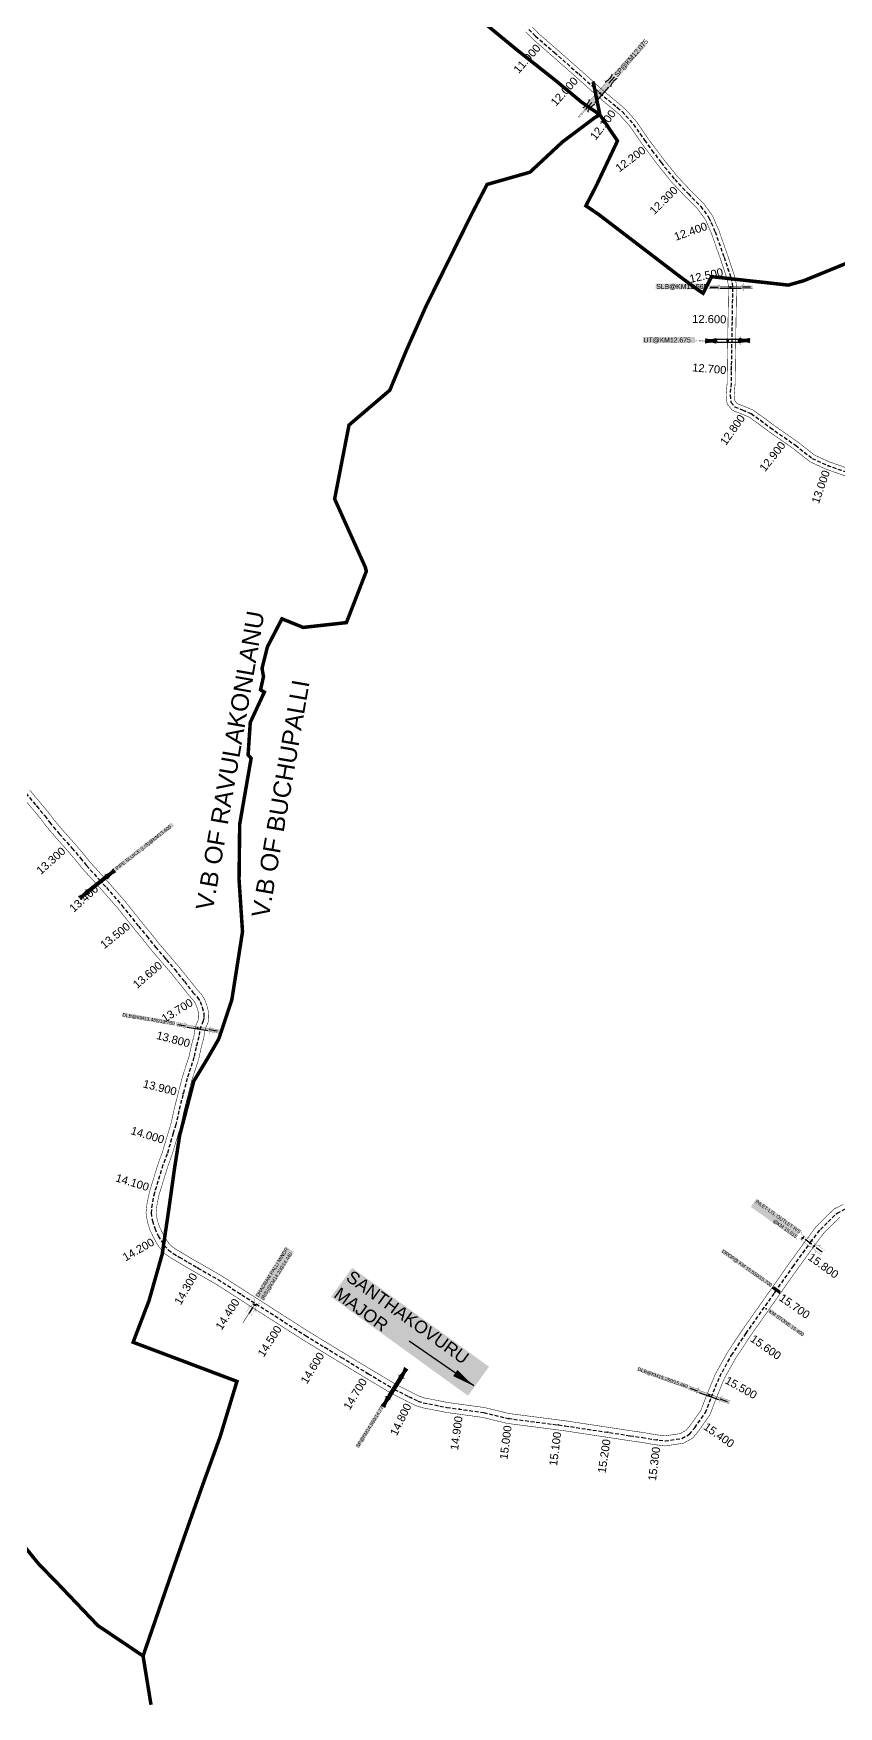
# Model space of a CAD drawing. Header units: inches. Extents: x 174104 to 230935, y 1583276 to 1631460.
# Drawn here: x 203582 to 205192, y 1616603 to 1619948 of the extents above; entities that cross this region are included whole.
import ezdxf
from ezdxf.enums import TextEntityAlignment as Align

# ---------------------------------------------------------------- set-up
doc = ezdxf.new("R2010")
doc.units = ezdxf.units.IN
doc.header["$LTSCALE"] = 15
doc.header["$MEASUREMENT"] = 0
doc.linetypes.add('ACAD_ISO02W100', pattern=[15, 12, -3])
doc.linetypes.add('HIDDEN2', pattern=[0.1875, 0.125, -0.0625])
for name, color, linetype in [('CANAL1', 7, 'Continuous'), ('CHANAGE', 1, 'Continuous'), ('POINT', 2, 'Continuous'), ('RE REMARKS', 7, 'Continuous'), ('STRUCTURE', 5, 'Continuous'), ('text2', 7, 'Continuous'), ('VB', 72, 'Continuous'), ('VILLAGE BOUNDRY', 5, 'Continuous')]:
    doc.layers.add(name, color=color, linetype=linetype)
doc.styles.get("Standard").update_dxf_attribs({"font": 'arial.ttf'})
doc.dimstyles.get("Standard").update_dxf_attribs({"dimtxt": 0.18, "dimasz": 0.18, "dimexe": 0.18, "dimexo": 0.0625, "dimgap": 0.09, "dimtad": 0, "dimtih": 1, "dimtoh": 1, "dimdec": 4, "dimzin": 0, "dimdsep": 46, "dimtxsty": 'Standard', "dimcen": 0.09, "dimadec": 0, "dimazin": 0, "dimtfac": 1, "dimtdec": 4, "dimtofl": 0, "dimtmove": 0, "dimatfit": 3, "dimfxl": 1, "dimtolj": 1, "dimtzin": 0, "dimarcsym": 0})

# ---------------------------------------------------------------- blocks, each defined once
blk = doc.blocks.new('DROP')
h = blk.add_hatch()
h.set_pattern_fill('ANSI31', color=1, scale=10, angle=45)
h.set_pattern_definition([(90, (-324.4107, -25.7687), (-1.25, 0), [])])
h.paths.add_polyline_path([(-9.9, -4.3), (-13.8, 4.1), (13.8, 4.1), (10.2, -4.3)])
at = {"layer": 'STRUCTURE', "color": 5, "const_width": 0.49}
blk.add_lwpolyline([(-9.9, -4.3), (-13.8, 4.1), (13.8, 4.1), (10.2, -4.3), (-9.9, -4.3)], dxfattribs=at)
at = {"layer": 'STRUCTURE', "color": 5}
blk.add_circle((0, 0), 1.33, dxfattribs=at)
blk = doc.blocks.new('SLB')
at = {"layer": 'STRUCTURE'}
h = blk.add_hatch(dxfattribs=at)
h.set_pattern_fill('DOTS', color=6, scale=20, angle=320.3722, style=0)
h.set_pattern_definition([(320.372247934, (-159.4327, -72.9564), (1.2786241598, 0.5641323054), [0, -1.25])])
h.paths.add_polyline_path([(769699.5, 1706871.1), (769699.5, 1706861.1), (769729.1, 1706861.1), (769732.1, 1706863.1), (769792.1, 1706863.1), (769795.1, 1706861.1), (769824.7, 1706861.1), (769824.7, 1706871.1), (769795.1, 1706871.1), (769792.1, 1706869.1), (769732.1, 1706869.1), (769729.1, 1706871.1)])
at = {"layer": 'STRUCTURE', "color": 6, "const_width": 0.628}
for points in [[(769726.1, 1706877.1), (769726.1, 1706873.1), (769732.1, 1706869.1), (769792.1, 1706869.1), (769798.1, 1706873.1), (769798.1, 1706877.1)], [(769726.1, 1706855.1), (769726.1, 1706859.1), (769732.1, 1706863.1), (769792.1, 1706863.1), (769798.1, 1706859.1), (769798.1, 1706855.1)]]:
    blk.add_lwpolyline(points, dxfattribs=at)
at = {"layer": 'STRUCTURE', "color": 6, "linetype": 'ACAD_ISO02W100', "ltscale": 0.5, "const_width": 0.5}
for points in [[(769699.5, 1706871.1), (769729.1, 1706871.1)], [(769699.5, 1706861.1), (769729.1, 1706861.1)], [(769795.1, 1706871.1), (769824.7, 1706871.1)], [(769795.1, 1706861.1), (769824.7, 1706861.1)]]:
    blk.add_lwpolyline(points, dxfattribs=at)
at = {"layer": 'STRUCTURE', "color": 6}
blk.add_lwpolyline([(769732.1, 1706863.1), (769792.1, 1706863.1)], dxfattribs=at)
blk.add_lwpolyline([(769732.1, 1706863.1), (769792.1, 1706863.1)], dxfattribs=at)
at = {"layer": 'STRUCTURE', "color": 0}
blk.add_circle((769762.1, 1706866.1), 1.24, dxfattribs=at)
for points in [[(769703.8, 1706866), (769726.7, 1706866)], [(769818.6, 1706865.8), (769795.7, 1706865.8)]]:
    blk.add_leader(points, dimstyle='Standard', override={"dimasz": 10, "dimgap": 0.09, "dimtad": 0}, dxfattribs=at)
blk = doc.blocks.new('OT')
at = {"layer": 'STRUCTURE', "color": 190}
for points, const_width in [([(769751.4, 1706595.8), (769729.4, 1706595.8)], 0.5), ([(769775.2, 1706601.8), (769775.2, 1706597.8), (769769.2, 1706593.8), (769761.8, 1706593.8), (769754.4, 1706593.8), (769748.4, 1706597.8), (769748.4, 1706601.8)], 0.5), ([(769761.8, 1706593.8), (769761.8, 1706581)], 2.5), ([(769751.4, 1706579), (769729.4, 1706579)], 0.5), ([(769748.4, 1706573), (769748.4, 1706577), (769754.4, 1706581), (769761.8, 1706581), (769761.8, 1706581), (769761.8, 1706581), (769769.2, 1706581), (769775.2, 1706577), (769775.2, 1706573)], 0.5)]:
    blk.add_lwpolyline(points, dxfattribs=dict(at, const_width=const_width))
at = {"layer": 'STRUCTURE', "color": 0}
blk.add_circle((769761.8, 1706587.4), 1.87, dxfattribs=at)
blk.add_leader([(769732.6, 1706587.4), (769753.8, 1706587.4)], dimstyle='Standard', override={"dimasz": 10, "dimgap": 0.09, "dimtad": 0}, dxfattribs=at)
blk = doc.blocks.new('PIPE C')
at = {"layer": 'STRUCTURE'}
h = blk.add_hatch(dxfattribs=at)
h.set_pattern_fill('DASH', color=256, scale=5.6, angle=-90, style=0)
h.set_pattern_definition([(270, (-1194663.9188, 538833.8274), (0.7, -0.7), [0.7, -0.7])])
edge = h.paths.add_edge_path()
edge.add_spline(control_points=[(4.6, -44.2), (4.4, -43.9), (3.7, -42.8), (3.2, -40.8), (2.9, -38.1), (2.3, -34.2), (2.9, -29), (3.8, -25), (4.2, -23.1)], knot_values=[0, 0, 0, 0, 1.613557, 5.24513, 8.624976, 13.470124, 22.190216, 30.746377, 30.746377, 30.746377, 30.746377], degree=3, periodic=0)
edge.add_line((4.2, -23.1), (2.8, -21))
edge.add_line((2.8, -21), (2.8, 21))
edge.add_line((2.8, 21), (4.2, 23.1))
edge.add_spline(control_points=[(4.2, 23.1), (3.7, 25), (2.7, 28.9), (2, 34.1), (2.4, 38), (2.7, 40.8), (3.1, 42.8), (3.8, 43.8), (4, 44.2)], knot_values=[0, 0, 0, 0, 8.556161, 17.276253, 22.121402, 25.501247, 29.13282, 30.746377, 30.746377, 30.746377, 30.746377], degree=3, periodic=0)
edge.add_line((4, 44.2), (-4.6, 44.2))
edge.add_spline(control_points=[(-4.6, 44.2), (-4.4, 43.9), (-3.7, 42.8), (-3.2, 40.8), (-2.9, 38.1), (-2.3, 34.2), (-2.9, 29), (-3.8, 25), (-4.2, 23.1)], knot_values=[0, 0, 0, 0, 1.613557, 5.24513, 8.624976, 13.470124, 22.190216, 30.746377, 30.746377, 30.746377, 30.746377], degree=3, periodic=0)
edge.add_line((-4.2, 23.1), (-2.8, 21))
edge.add_line((-2.8, 21), (-2.8, -21))
edge.add_line((-2.8, -21), (-4.2, -23.1))
edge.add_spline(control_points=[(-4.2, -23.1), (-3.7, -25), (-2.7, -28.9), (-2, -34.1), (-2.4, -38), (-2.7, -40.8), (-3.1, -42.8), (-3.8, -43.8), (-4, -44.2)], knot_values=[0, 0, 0, 0, 8.556161, 17.276253, 22.121402, 25.501247, 29.13282, 30.746377, 30.746377, 30.746377, 30.746377], degree=3, periodic=0)
edge.add_line((-4, -44.2), (4.6, -44.2))
blk.add_circle((0, 0), 0.657)
at = {"layer": 'STRUCTURE', "const_width": 0.44}
for points in [[(-8.4, 25.2), (-5.6, 25.2), (-2.8, 21), (-2.8, -21), (-5.6, -25.2), (-8.4, -25.2)], [(8.4, 25.2), (5.6, 25.2), (2.8, 21), (2.8, -21), (5.6, -25.2), (8.4, -25.2)]]:
    blk.add_lwpolyline(points, dxfattribs=at)
at = {"layer": 'STRUCTURE', "color": 3}
for points in [[(-2.8, 21), (-2.8, -21)], [(-2.8, 21), (-2.8, -21)], [(2.8, 21), (2.8, -21)]]:
    blk.add_lwpolyline(points, dxfattribs=at)
at = {"layer": 'STRUCTURE'}
for points in [[(-4.6, 44.2), (-4, 43.2), (-3.3, 40.8), (-2.9, 38.4), (-2.5, 35.1), (-3, 29), (-4.2, 23.1)], [(4, 44.2), (3.4, 43.2), (2.8, 40.7), (2.5, 38.4), (2.2, 35), (2.8, 28.9), (4.2, 23.1)], [(-4, -44.2), (-3.4, -43.2), (-2.8, -40.7), (-2.5, -38.4), (-2.2, -35), (-2.8, -28.9), (-4.2, -23.1)], [(4.6, -44.2), (4, -43.2), (3.3, -40.8), (2.9, -38.4), (2.5, -35.1), (3, -29), (4.2, -23.1)]]:
    blk.add_spline(points, degree=3, dxfattribs=at)
at = {"layer": 'STRUCTURE', "color": 0}
for points in [[(-0.2, 44.3), (-0.2, 28.7)], [(0, -23.2), (0, -38.9)]]:
    blk.add_leader(points, dimstyle='Standard', override={"dimscale": 0.062085, "dimtxt": 50, "dimasz": 100, "dimgap": 0.09, "dimtad": 0, "dimzin": 2}, dxfattribs=at)
blk = doc.blocks.new('UT')
at = {"layer": 'STRUCTURE'}
h = blk.add_hatch(dxfattribs=at)
h.set_pattern_fill('DASH', color=150, scale=8, angle=-39.6278, style=0)
h.set_pattern_definition([(320.372247933, (-4370.464, -6260.8811), (1.40800153113, 0.132407282), [1, -1])])
h.paths.add_polyline_path([(765163, 1700681.9), (765165.6, 1700680.6), (765167.2, 1700680.3), (765169.1, 1700680), (765172.4, 1700679.6), (765176.4, 1700679.3), (765179.5, 1700679.5), (765183.1, 1700679.9), (765187.7, 1700680.9), (765188.9, 1700681.2), (765193.1, 1700682.2), (765196.1, 1700680.2), (765196.1, 1700672.2), (765193.1, 1700670.2), (765190.5, 1700670.8), (765188.1, 1700671.3), (765185.5, 1700671.8), (765183.6, 1700672.1), (765181, 1700672.5), (765180.3, 1700672.5), (765178.5, 1700672.6), (765176.7, 1700672.6), (765174.6, 1700672.5), (765172.5, 1700672.3), (765170.4, 1700672), (765168.5, 1700671.7), (765166.1, 1700671.2), (765165, 1700670.8), (765163, 1700669.7)])
h.paths.add_polyline_path([(765259.1, 1700682.2), (765256.1, 1700680.2), (765256.1, 1700672.2), (765259.1, 1700670.2), (765261.9, 1700671), (765264.4, 1700671.6), (765266.4, 1700672), (765269.1, 1700672.5), (765272.7, 1700673), (765276.1, 1700673.1), (765278.6, 1700672.9), (765281.2, 1700672.7), (765283.9, 1700672.3), (765286.4, 1700671.9), (765288, 1700671.3), (765289.2, 1700670.6), (765289.1, 1700682.7), (765287.6, 1700681.8), (765285.7, 1700681.2), (765283, 1700680.7), (765281.2, 1700680.4), (765276.7, 1700679.9), (765272.7, 1700679.9), (765268.7, 1700680.3), (765264.8, 1700681), (765261.2, 1700681.7)])
at = {"layer": 'STRUCTURE', "color": 150, "const_width": 0.628}
for points in [[(765190.1, 1700688.2), (765190.1, 1700684.2), (765196.1, 1700680.2), (765256.1, 1700680.2), (765262.1, 1700684.2), (765262.1, 1700688.2)], [(765190.1, 1700664.2), (765190.1, 1700668.2), (765196.1, 1700672.2), (765256.1, 1700672.2), (765262.1, 1700668.2), (765262.1, 1700664.2)]]:
    blk.add_lwpolyline(points, dxfattribs=at)
at = {"layer": 'STRUCTURE', "color": 150}
for points in [[(765196.1, 1700680.2), (765256.1, 1700680.2)], [(765196.1, 1700672.2), (765256.1, 1700672.2)], [(765196.1, 1700672.2), (765256.1, 1700672.2)]]:
    blk.add_lwpolyline(points, dxfattribs=at)
at = {"layer": 'STRUCTURE', "color": 0}
blk.add_circle((765226.1, 1700676.2), 1.89, dxfattribs=at)
at = {"layer": 'STRUCTURE', "color": 150}
for points in [[(765163, 1700681.9), (765164.4, 1700681.1), (765167.9, 1700680.2), (765171.2, 1700679.8), (765176.1, 1700679.4), (765184.7, 1700680.3), (765193.1, 1700682.2)], [(765163, 1700669.7), (765164.3, 1700670.6), (765167.8, 1700671.6), (765171.2, 1700672.1), (765176, 1700672.6), (765184.7, 1700672), (765193.1, 1700670.2)], [(765289.1, 1700682.7), (765287.8, 1700681.9), (765284.3, 1700680.9), (765280.9, 1700680.4), (765276.1, 1700679.8), (765267.4, 1700680.5), (765259.1, 1700682.2)], [(765289.2, 1700670.6), (765287.8, 1700671.4), (765284.2, 1700672.3), (765280.9, 1700672.7), (765276.1, 1700673.1), (765267.4, 1700672.2), (765259.1, 1700670.2)]]:
    blk.add_spline(points, degree=3, dxfattribs=at)
at = {"layer": 'STRUCTURE', "color": 0}
blk.add_text('STREAM', height=5, dxfattribs=at).set_placement((765148.2, 1700675.8), align=Align.MIDDLE_CENTER)
for points in [[(765190.9, 1700676), (765164.2, 1700675.8)], [(765289.3, 1700676.7), (765265.4, 1700676.4)]]:
    blk.add_leader(points, dimstyle='Standard', override={"dimasz": 10, "dimgap": 0.09, "dimtad": 0}, dxfattribs=at)
blk = doc.blocks.new('SP')
at = {"layer": 'STRUCTURE'}
h = blk.add_hatch(dxfattribs=at)
h.set_pattern_fill('DASH', color=256, scale=8, style=0)
edge = h.paths.add_edge_path()
edge.add_spline(control_points=[(769825.7, 1706742.1), (769825.3, 1706741.8), (769823.8, 1706740.8), (769820.9, 1706740.3), (769817, 1706739.7), (769811.4, 1706738.9), (769804, 1706739.7), (769798.4, 1706741), (769795.6, 1706741.6)], knot_values=[0, 0, 0, 0, 1.613557, 5.24513, 8.624976, 13.470124, 22.190216, 30.746377, 30.746377, 30.746377, 30.746377], degree=3, periodic=0)
edge.add_line((769795.6, 1706741.6), (769792.6, 1706739.6))
edge.add_line((769792.6, 1706739.6), (769732.6, 1706739.6))
edge.add_line((769732.6, 1706739.6), (769729.6, 1706741.6))
edge.add_spline(control_points=[(769729.6, 1706741.6), (769726.9, 1706740.9), (769721.3, 1706739.5), (769713.9, 1706738.5), (769708.3, 1706739.1), (769704.4, 1706739.6), (769701.5, 1706740), (769700, 1706741), (769699.5, 1706741.3)], knot_values=[0, 0, 0, 0, 8.556161, 17.276253, 22.121402, 25.501247, 29.13282, 30.746377, 30.746377, 30.746377, 30.746377], degree=3, periodic=0)
edge.add_line((769699.5, 1706741.3), (769699.5, 1706722.1))
edge.add_spline(control_points=[(769699.5, 1706722.1), (769700, 1706722.4), (769701.4, 1706723.4), (769704.3, 1706724), (769708.2, 1706724.5), (769713.8, 1706725.3), (769721.2, 1706724.5), (769726.8, 1706723.3), (769729.6, 1706722.6)], knot_values=[0, 0, 0, 0, 1.613557, 5.24513, 8.624976, 13.470124, 22.190216, 30.746377, 30.746377, 30.746377, 30.746377], degree=3, periodic=0)
edge.add_line((769729.6, 1706722.6), (769732.6, 1706724.6))
edge.add_line((769732.6, 1706724.6), (769792.6, 1706724.6))
edge.add_line((769792.6, 1706724.6), (769795.6, 1706722.6))
edge.add_spline(control_points=[(769795.6, 1706722.6), (769798.4, 1706723.3), (769803.9, 1706724.8), (769811.3, 1706725.8), (769817, 1706725.1), (769820.9, 1706724.7), (769823.8, 1706724.2), (769825.2, 1706723.3), (769825.7, 1706723)], knot_values=[0, 0, 0, 0, 8.556161, 17.276253, 22.121402, 25.501247, 29.13282, 30.746377, 30.746377, 30.746377, 30.746377], degree=3, periodic=0)
edge.add_line((769825.7, 1706723), (769825.7, 1706742.1))
h.paths.add_polyline_path([(769764.2, 1706732.1, -1), (769761.1, 1706732.1, -1)], flags=0)
h.paths.add_polyline_path([(769761.1, 1706732.1, 1), (769764.2, 1706732.1, 1)], flags=16)
at = {"layer": 'STRUCTURE', "const_width": 0.628}
for points in [[(769726.6, 1706747.6), (769726.6, 1706743.6), (769732.6, 1706739.6), (769792.6, 1706739.6), (769798.6, 1706743.6), (769798.6, 1706747.6)], [(769726.6, 1706716.6), (769726.6, 1706720.6), (769732.6, 1706724.6), (769792.6, 1706724.6), (769798.6, 1706720.6), (769798.6, 1706716.6)]]:
    blk.add_lwpolyline(points, dxfattribs=at)
at = {"layer": 'STRUCTURE', "color": 3}
blk.add_lwpolyline([(769732.6, 1706724.6), (769792.6, 1706724.6)], dxfattribs=at)
blk.add_lwpolyline([(769732.6, 1706724.6), (769792.6, 1706724.6)], dxfattribs=at)
at = {"layer": 'STRUCTURE', "color": 0}
blk.add_circle((769762.6, 1706732.1), 1.55, dxfattribs=at)
at = {"layer": 'STRUCTURE'}
for points in [[(769699.5, 1706741.3), (769700.9, 1706740.5), (769704.4, 1706739.6), (769707.8, 1706739.2), (769712.6, 1706738.8), (769721.3, 1706739.7), (769729.6, 1706741.6)], [(769825.7, 1706742.1), (769824.3, 1706741.3), (769820.8, 1706740.3), (769817.5, 1706739.8), (769812.7, 1706739.2), (769804, 1706739.9), (769795.6, 1706741.6)], [(769699.5, 1706722.1), (769700.9, 1706723), (769704.4, 1706724), (769707.7, 1706724.5), (769712.5, 1706725), (769721.2, 1706724.4), (769729.6, 1706722.6)], [(769825.7, 1706723), (769824.3, 1706723.8), (769820.8, 1706724.7), (769817.4, 1706725.1), (769812.6, 1706725.5), (769803.9, 1706724.6), (769795.6, 1706722.6)]]:
    blk.add_spline(points, degree=3, dxfattribs=at)
at = {"layer": 'STRUCTURE', "color": 0}
blk.add_text('STREAM', height=5, dxfattribs=at).set_placement((769684.3, 1706732.1), align=Align.MIDDLE_CENTER)
for points in [[(769727.4, 1706732.1), (769700.8, 1706732.1)], [(769824.4, 1706732.1), (769800.5, 1706732.1)]]:
    blk.add_leader(points, dimstyle='Standard', override={"dimasz": 10, "dimgap": 0.09, "dimtad": 0}, dxfattribs=at)

msp = doc.modelspace()

# ---------------------------------------------------------------- linework, layer by layer
at = {"layer": 'CANAL1', "color": 200, "const_width": 1}
for points in [[(204566.14286, 1619951.52462), (204580.24007, 1619937.10146), (204618.23181, 1619904.15062), (204667.50679, 1619860.78421), (204709.50977, 1619822.91329), (204753.62133, 1619786.23082), (204775.5406, 1619761.55971), (204797.16887, 1619729.97762), (204812.3787, 1619709.49962), (204830.72503, 1619685.06578), (204858.20737, 1619650.95358), (204885.74744, 1619621.95831), (204910.21463, 1619597.3331), (204925.80268, 1619575.83315), (204937.59244, 1619548.78805), (204955.28711, 1619498.39498), (204968.80501, 1619458.23801), (204971.07137, 1619447.54542), (204971.90682, 1619438.93965), (204969.42837, 1619283.84988), (204969.05816, 1619249.17839), (204966.96057, 1619224.68829), (204969.15012, 1619207.44855), (204979.38977, 1619194.86234), (204996.30043, 1619188.22744), (205013.20956, 1619181.05596), (205030.94607, 1619168.44503), (205050.75068, 1619153.59039), (205100.9664, 1619118.52062), (205134.84486, 1619091.87577), (205166.35223, 1619077.21863), (205209.77752, 1619062.07453)], [(204578.74756, 1619961.51898), (204591.2215, 1619948.75663), (204628.75896, 1619916.19979), (204678.14955, 1619872.73163), (204719.98613, 1619835.01074), (204764.78023, 1619797.76068), (204788.17172, 1619771.43252), (204810.19654, 1619739.27139), (204825.19846, 1619719.07331), (204843.35583, 1619694.89113), (204870.25766, 1619661.49948), (204897.22446, 1619633.10776), (204922.43961, 1619607.72978), (204939.77566, 1619583.81887), (204952.49418, 1619554.64324), (204970.41788, 1619503.5979), (204984.2649, 1619462.46325), (204986.90977, 1619449.98488), (204987.9192, 1619439.58689), (204985.427, 1619283.63663), (204985.05086, 1619248.4092), (204983.04733, 1619225.01721), (204984.44661, 1619213.99968), (204989.14771, 1619208.22125), (205002.34712, 1619203.04247), (205021.06099, 1619195.10556), (205040.38362, 1619181.36687), (205060.13419, 1619166.55277), (205110.50022, 1619131.37802), (205143.27676, 1619105.59982), (205172.37588, 1619092.06298), (205215.93709, 1619076.87149)], [(203574.05085, 1618435.48834), (203612.11332, 1618390.0908), (203621.52375, 1618377.39407), (203629.31774, 1618367.92646), (203640.72497, 1618354.48055), (203666.62329, 1618325.44908), (203683.31165, 1618305.5372), (203695.21884, 1618290.90765), (203721.07138, 1618262.55072), (203734.91185, 1618247.10743), (203766.32258, 1618211.20771), (203799.45144, 1618169.5136), (203815.96609, 1618149.64446), (203833.15128, 1618127.85276), (203871.86277, 1618082.85116), (203891.31083, 1618058.73798), (203908.19718, 1618037.36005), (203917.6676, 1618026.92179), (203923.91794, 1618016.87575), (203928.53634, 1618004.59873), (203932.21918, 1617989.80172), (203932.19447, 1617979.41874), (203930.84634, 1617970.88089), (203925.75933, 1617959.46254), (203923.83578, 1617950.79427), (203922.29412, 1617940.17624), (203916.63563, 1617918.61738), (203912.20794, 1617897.91718), (203898.52925, 1617855.9284), (203882.18195, 1617791.78626), (203876.33072, 1617764.12516), (203870.78481, 1617746.33964), (203858.40703, 1617704.83415), (203850.13151, 1617682.44164), (203833.20765, 1617627.68375), (203828.64141, 1617606.19659), (203826.93136, 1617590.36836), (203829.15179, 1617576.22206), (203833.46907, 1617562.82227), (203840.16312, 1617548.65661), (203845.31015, 1617539.70098), (203851.00157, 1617530.90338), (203858.0653, 1617523.25265), (203866.37869, 1617517.315), (203878.2834, 1617510.35193), (203896.1769, 1617499.55645), (203956.09715, 1617465.23906), (204131.29231, 1617353.11681), (204202.61078, 1617309.6588), (204256.4771, 1617276.9573), (204308.50887, 1617245.8865), (204336.48881, 1617231.75039), (204354.16085, 1617223.11945), (204363.90387, 1617220.00666), (204410.25176, 1617210.85438), (204483.88513, 1617200.76346), (204533.23709, 1617188.76651), (204646.33601, 1617174.15605), (204776.31974, 1617154.3872), (204801.36091, 1617150.88272), (204823.7131, 1617146.83642), (204844.74618, 1617144.16302), (204875.28436, 1617148.69813), (204886.97987, 1617155.22812), (204896.34789, 1617166.60944), (204916.6881, 1617195.4239), (204928.06421, 1617225.29541), (204945.18477, 1617267.03531), (204969.48381, 1617310.74966), (204998.81321, 1617354.87052), (205092.58115, 1617488.20992), (205128.0383, 1617537.16879), (205148.0154, 1617563.60717), (205163.90321, 1617579.45272), (205183.38524, 1617598.03047), (205201.32934, 1617606.90536)], [(203558.76687, 1618422.58856), (203596.40232, 1618377.70033), (203605.75916, 1618365.07591), (203613.97096, 1618355.10077), (203625.63488, 1618341.3523), (203651.49325, 1618312.36561), (203667.89091, 1618292.80059), (203680.0613, 1618277.84765), (203706.2343, 1618249.13922), (203719.93844, 1618233.84805), (203750.95865, 1618198.39467), (203783.92978, 1618156.89906), (203800.42102, 1618137.05808), (203817.71114, 1618115.13333), (203856.49408, 1618070.04867), (203875.67939, 1618046.26126), (203892.9261, 1618024.42712), (203901.64092, 1618014.82167), (203905.89365, 1618007.98636), (203909.4086, 1617998.6426), (203912.21334, 1617987.37365), (203912.1982, 1617981.01167), (203911.50289, 1617976.60819), (203906.67065, 1617965.76169), (203904.14996, 1617954.40247), (203902.66346, 1617944.16439), (203897.17416, 1617923.25016), (203892.86849, 1617903.12043), (203879.31029, 1617861.5015), (203862.69997, 1617796.32737), (203856.95798, 1617769.18266), (203851.65448, 1617752.17454), (203839.42461, 1617711.16501), (203831.18354, 1617688.86573), (203813.83247, 1617632.72557), (203808.86654, 1617609.35758), (203806.76259, 1617589.88351), (203809.63608, 1617571.57657), (203814.83122, 1617555.45211), (203822.42321, 1617539.38628), (203830.23634, 1617525.79172), (203830.6159, 1617525.59424), (203835.14199, 1617518.59797), (203844.76662, 1617508.17354), (203855.49532, 1617500.51081), (203868.06829, 1617493.15687), (203886.03993, 1617482.31424), (203945.73062, 1617448.12833), (204120.69702, 1617336.15248), (204192.21779, 1617292.5712), (204246.16058, 1617259.82328), (204298.86053, 1617228.35347), (204327.59049, 1617213.83843), (204346.68974, 1617204.51045), (204358.90694, 1617200.60718), (204406.9539, 1617191.11939), (204480.15554, 1617181.08764), (204529.58276, 1617169.0724), (204643.5509, 1617154.34965), (204773.43007, 1617134.5967), (204798.19237, 1617131.13125), (204820.6688, 1617127.06246), (204844.95818, 1617123.97517), (204881.84047, 1617129.45241), (204900.02398, 1617139.60487), (204912.26017, 1617154.47077), (204934.48128, 1617185.94976), (204946.66441, 1617217.94033), (204963.24004, 1617258.35171), (204986.57901, 1617300.33887), (205015.3238, 1617343.5803), (205108.86092, 1617476.59148), (205144.11752, 1617525.27341), (205163.12907, 1617550.43397), (205177.86772, 1617565.13341), (205194.98263, 1617581.45391)]]:
    msp.add_lwpolyline(points, dxfattribs=at)
at = {"layer": 'CANAL1', "color": 1, "linetype": 'HIDDEN2', "ltscale": 4}
for points in [[(204572.44521, 1619956.5218), (204585.73079, 1619942.92904), (204623.49539, 1619910.17521), (204672.82817, 1619866.75792), (204714.74795, 1619828.96202), (204759.20078, 1619791.99575), (204781.85616, 1619766.49611), (204803.6827, 1619734.6245), (204818.78858, 1619714.28647), (204837.04043, 1619689.97846), (204864.23252, 1619656.22653), (204891.48595, 1619627.53304), (204916.32712, 1619602.53144), (204932.78917, 1619579.82601), (204945.04331, 1619551.71565), (204962.85249, 1619500.99644), (204976.53496, 1619460.35063), (204978.99057, 1619448.76515), (204979.91301, 1619439.26327), (204977.42769, 1619283.74325), (204977.05451, 1619248.79379), (204975.00395, 1619224.85275), (204976.79836, 1619210.72411), (204984.26874, 1619201.54179), (204999.32378, 1619195.63495), (205017.13528, 1619188.08076), (205035.66485, 1619174.90595), (205055.44243, 1619160.07158), (205105.73331, 1619124.94932), (205139.06081, 1619098.73779), (205169.36405, 1619084.6408), (205212.85731, 1619069.47301)], [(203566.40886, 1618429.03845), (203604.25782, 1618383.89557), (203613.64146, 1618371.23499), (203621.64435, 1618361.51362), (203633.17992, 1618347.91642), (203659.05827, 1618318.90735), (203675.60128, 1618299.16889), (203687.64007, 1618284.37765), (203713.65284, 1618255.84497), (203727.42514, 1618240.47774), (203758.64062, 1618204.80119), (203791.69061, 1618163.20633), (203808.19355, 1618143.35127), (203825.43121, 1618121.49304), (203864.17842, 1618076.44992), (203883.49511, 1618052.49962), (203900.56164, 1618030.89358), (203909.65426, 1618020.87173), (203914.9058, 1618012.43106), (203918.97247, 1618001.62066), (203922.21626, 1617988.58769), (203922.19634, 1617980.21521), (203921.17461, 1617973.74454), (203916.21499, 1617962.61211), (203913.99287, 1617952.59837), (203912.47879, 1617942.17031), (203906.9049, 1617920.93377), (203902.53822, 1617900.51881), (203888.91977, 1617858.71495), (203872.44096, 1617794.05682), (203866.64435, 1617766.65391), (203861.21964, 1617749.25709), (203848.91582, 1617707.99958), (203840.65753, 1617685.65369), (203823.52006, 1617630.20466), (203818.75398, 1617607.77708), (203816.84698, 1617590.12594), (203819.39393, 1617573.89932), (203824.15014, 1617559.13719), (203831.29317, 1617544.02145), (203837.44813, 1617533.31203), (203837.57634, 1617533.24532), (203843.07178, 1617524.75068), (203851.41596, 1617515.71309), (203860.937, 1617508.91291), (203873.17585, 1617501.7544), (203891.10842, 1617490.93534), (203950.91388, 1617456.6837), (204125.99466, 1617344.63465), (204197.41429, 1617301.115), (204251.31884, 1617268.39029), (204303.6847, 1617237.11998), (204332.03965, 1617222.79441), (204350.4253, 1617213.81495), (204361.40541, 1617210.30692), (204408.60283, 1617200.98688), (204482.02034, 1617190.92555), (204531.40993, 1617178.91945), (204644.94345, 1617164.25285), (204774.87491, 1617144.49195), (204799.77664, 1617141.00699), (204822.19095, 1617136.94944), (204844.85218, 1617134.0691), (204878.56241, 1617139.07527), (204893.50192, 1617147.41649), (204904.30403, 1617160.5401), (204925.58469, 1617190.68683), (204937.36431, 1617221.61787), (204954.21241, 1617262.69351), (204978.03141, 1617305.54426), (205007.0685, 1617349.22541), (205100.72103, 1617482.4007), (205136.07791, 1617531.2211), (205155.57223, 1617557.02057), (205170.88547, 1617572.29306), (205189.18394, 1617589.74219), (205205.54243, 1617597.83287)]]:
    msp.add_lwpolyline(points, dxfattribs=at)
at = {"layer": 'CANAL1', "color": 1, "linetype": 'HIDDEN2', "ltscale": 4, "const_width": 1, "elevation": 78}
msp.add_lwpolyline([(204024, 1617406), (204000.20395, 1617369.97877)], dxfattribs=at)
at = {"layer": 'POINT', "color": 3}
for p in [(204598.30063, 1619932.02703), (204673.52015, 1619866.13402), (204748.95463, 1619800.51629), (204811.99158, 1619723.43771), (204874.46649, 1619645.4518), (204937.58337, 1619568.82838), (204971.6505, 1619474.86063), (204978.90155, 1619375.97083), (204977.34482, 1619275.98305), (205005.33427, 1619193.08579), (205088.00944, 1619137.32736), (205171.78118, 1619083.79786)]:
    msp.add_point(p, dxfattribs=at)
at = {"layer": 'POINT'}
for p in [(204714.7806, 1619828.93487), (204976, 1619441, 167), (204970, 1619334, 168), (203709, 1618247, 76), (203910, 1617960, 77), (205137, 1617528, 83), (205063, 1617439, 82), (204024, 1617406, 78), (205047, 1617398, 81), (204304, 1617241, 79), (204933, 1617226, 80)]:
    msp.add_point(p, dxfattribs=at)
at = {"layer": 'text2', "color": 3}
for p in [(203588.30591, 1618402.92159), (203652.47811, 1618326.28356), (203718.11062, 1618250.87095), (203782.67777, 1618174.54938), (203846.20623, 1618097.34236), (203909.97462, 1618020.35682), (203907.96513, 1617924.97326), (203881.26857, 1617828.69384), (203856.06883, 1617731.98526), (203825.55445, 1617636.78701), (205187.5221, 1617588.15749), (203833.1742, 1617540.74852), (205122.55897, 1617512.55429), (203910.23238, 1617479.98271), (203995.6548, 1617428.05019), (205064.61414, 1617431.05617), (204079.88252, 1617374.14572), (205007.09086, 1617349.2572), (204164.63845, 1617321.087), (204250.08638, 1617269.1385), (204954.9492, 1617264.01902), (204337.24946, 1617220.24996), (204434.06583, 1617197.49737), (204532.17294, 1617178.82088), (204631.34883, 1617166.00905), (204913.48068, 1617173.53998), (204730.25486, 1617151.27809), (204829.07937, 1617136.07389)]:
    msp.add_point(p, dxfattribs=at)
at = {"layer": 'VILLAGE BOUNDRY', "linetype": 'HIDDEN2', "ltscale": 20, "const_width": 7}
for points in [[(203728.31445, 1621049.91071), (203710.8039, 1620844.1802), (203699.04228, 1620706.49016), (203690.07669, 1620606.99697), (203850.70038, 1620477.53651), (203894.31417, 1620442.24954), (203958.70655, 1620389.80154), (204149.67005, 1620234.38017), (204234.06658, 1620166.97553), (204262.58975, 1620144.30499), (204308.3133, 1620107.00956), (204443.36398, 1619998.42781), (204484.04967, 1619968.61925), (204547.74844, 1619916.12313), (204628.15254, 1619852.46747), (204677.9127, 1619810.92568), (204714.47654, 1619785.8251)], [(204701.09285, 1619852.08008), (204714.47654, 1619785.8251), (204749.73545, 1619733.44878), (204707.77101, 1619644.79899), (204686.59439, 1619603.6642), (204711.65257, 1619586.72615), (204873.86718, 1619462.75997), (204911.4285, 1619435.08251), (204920.95374, 1619428.91849), (204937.99833, 1619462.02697), (205091.33606, 1619445.1365), (205122.24302, 1619453.86595), (205301.49705, 1619527.02688)], [(203952.57487, 1617938.44521), (203952.57487, 1617938.44521), (203952.57487, 1617938.44521), (203952.57487, 1617938.44521), (203978.3723, 1618015.9554), (203999.74575, 1618152.26761), (203992.82014, 1618256.67033), (203994.09837, 1618367.1207), (204016.96832, 1618499.01693), (204010.94748, 1618505.68513), (204015.24621, 1618570.61456), (204043.37556, 1618631.21046), (204035.80745, 1618635.86576), (204041.69734, 1618662.19599), (204038.84066, 1618678.98093), (204049.5372, 1618721.8407), (204078.63035, 1618777.85677), (204121.11272, 1618760.61892), (204207.59818, 1618770.29097), (204247.38551, 1618872.88815), (204245.34834, 1618881.11108), (204183.99508, 1619017.43692), (204212.70947, 1619165.25149), (204294.36693, 1619234.94625), (204328.87979, 1619317.88278), (204367.09359, 1619403.61809), (204457.7263, 1619586.29448), (204488.92687, 1619646.40365), (204574.64395, 1619670.82971), (204639.48796, 1619731.23541), (204704.12131, 1619779.78391), (204714.47654, 1619785.8251)], [(203952.57487, 1617938.44521), (203929.21178, 1617897.85504), (203902.29844, 1617853.4141), (203874.08395, 1617744.9111), (203864.13542, 1617681.48033), (203852.13758, 1617595.73801), (203839.06652, 1617507.31922), (203812.77357, 1617414.66139), (203780.88895, 1617331.38931), (203988.59501, 1617253.09121), (203955.01899, 1617142.636), (203920.87801, 1617048.35034), (203887.22645, 1616953.45586), (203854.0612, 1616858.54855), (203800.81355, 1616704.11962), (203816.72561, 1616606.45713), (203800.81355, 1616704.11962), (203710.44406, 1616764.85229), (203626.62893, 1616852.63958), (203593.666, 1616886.34994), (203585.64286, 1616895.79991), (203517.79844, 1616980.24802)]]:
    msp.add_lwpolyline(points, dxfattribs=at)

# ---------------------------------------------------------------- block references
at = {"xscale": 0.7, "yscale": 0.7, "zscale": 0.7, "rotation": 144.6282143923856}
msp.add_blockref('DROP', (205068.0068, 1617435.88057), dxfattribs=at)
at = {"layer": 'STRUCTURE', "color": 0}
for name, p, xscale, yscale, zscale, rotation in [('SP', (741768.21524, 424315.05521), 0.7, 0.7, 0.7, 48.4668683837007), ('SLB', (-527525.42104, 530345.30974, 77), 0.6999999999999996, 0.6999999999999996, 0.6999999999999996, 350.3530532501475), ('OT', (1336149.09546, 2279514.94358), 0.6999999999999998, 0.6999999999999998, 0.6999999999999998, 144.6177450727913), ('OT', (1336171.58474, 2279498.65632), 0.6999999999999998, 0.6999999999999998, 0.6999999999999998, 144.6177450727913), ('OT', (904062.50967, 509532.7025, 78), 0.7, 0.7, 0.7, 56.56571698553152), ('SLB', (-706966.86292, 675768.55028, 80), 0.6999999999999996, 0.6999999999999996, 0.6999999999999996, 340.1880957255714)]:
    msp.add_blockref(name, p, dxfattribs=dict(at, xscale=xscale, yscale=yscale, zscale=zscale, rotation=rotation))
at = {"layer": 'STRUCTURE', "color": 0, "xscale": 0.7, "yscale": 0.7, "zscale": 0.7}
for name, p in [('SLB', (-333857.4739, 424634.74917, 167)), ('UT', (-330688.2416, 428860.64397, 168))]:
    msp.add_blockref(name, p, dxfattribs=at)
at = {"layer": 'text2', "color": 3}
for p, rotation in [((203709, 1618247, 76), 308.1682811071374), ((204304, 1617241, 79), 328.1265026683134)]:
    msp.add_blockref('PIPE C', p, dxfattribs=dict(at, rotation=rotation))

# ---------------------------------------------------------------- texts
at = {"layer": 'CHANAGE'}
for s, rotation, p in [('11.900', 48.64931897, (204591.3077, 1619923.46759)), ('12.100', 52.3917922, (204741.48156, 1619792.57374)), ('12.200', 36.90133466, (204803.17177, 1619717.61955)), ('12.300', 44.81558393, (204866.31675, 1619638.61273)), ('12.400', 19.34785712, (204928.28265, 1619563.84396)), ('12.500', 12.40096016, (204960.52691, 1619471.90559)), ('12.600', 359.08444839, (204967.4858, 1619376.57024)), ('12.700', 355.10455069, (204967.47305, 1619274.97099)), ('12.800', 54.58659105, (204999.5752, 1619183.59213)), ('12.900', 51.81553823, (205080.82185, 1619129.34279)), ('13.000', 70.77434583, (205167.41728, 1619074.05297)), ('13.300', 41.73543548, (203642.03094, 1618316.96387)), ('13.400', 41.86709872, (203707.68489, 1618241.52728)), ('13.500', 38.46957122, (203771.71663, 1618165.84)), ('13.600', 40.70293116, (203835.59281, 1618088.21244)), ('13.700', 31.88866805, (203898.08756, 1618012.96103)), ('13.800', 345.29345363, (203894.42379, 1617928.52741)), ('13.900', 345.70194932, (203867.70223, 1617832.15136)), ('14.000', 343.39435486, (203842.65271, 1617735.98622)), ('14.100', 342.82534647, (203812.17872, 1617640.921)), ('14.200', 29.88704647, (203821.03607, 1617533.77243)), ('14.300', 60.19947212, (203903.27463, 1617467.83406)), ('14.400', 57.38137154, (203988.10817, 1617416.25831)), ('14.500', 57.38137154, (204072.33589, 1617362.35384)), ('14.600', 58.64390087, (204157.35348, 1617309.1317)), ('14.700', 58.73864238, (204242.82118, 1617257.17118)), ('14.800', 63.96935458, (204331.10554, 1617207.67013)), ('14.900', 82.19664114, (204432.165, 1617183.62701)), ('15.000', 82.63912584, (204530.37929, 1617164.93626)), ('15.100', 82.63912583, (204629.55517, 1617152.12442)), ('15.200', 81.35231941, (204728.14984, 1617137.43725)), ('15.300', 82.75629344, (204827.31411, 1617122.18563))]:
    msp.add_text(s, height=16, rotation=rotation, dxfattribs=at).set_placement(p, align=Align.MIDDLE_RIGHT)
at = {"layer": 'CHANAGE', "color": 3}
msp.add_text('12.000', height=16, rotation=47.96140367, dxfattribs=at).set_placement((204666.37517, 1619857.60346), align=Align.MIDDLE_RIGHT)
at = {"layer": 'CHANAGE'}
for s, rotation, p in [('15.800', 324.08706516, (205133.8977, 1617504.34252)), ('15.700', 324.8840579, (205076.066, 1617423.00291)), ('15.600', 324.8840579, (205018.54271, 1617341.20394)), ('15.500', 330.93208135, (204967.18583, 1617257.21718)), ('15.400', 324.78161272, (204924.91812, 1617165.46625))]:
    msp.add_text(s, height=16, rotation=rotation, dxfattribs=at).set_placement(p, align=Align.MIDDLE_LEFT)
at = {"layer": 'STRUCTURE', "color": 5, "attachment_point": 1, "bg_fill": 1, "box_fill_scale": 1.1, "bg_fill_color": 7, "bg_fill_true_color": 16777215, "bg_fill_transparency": 0}
for s, insert, char_height, width, rotation in [('SP@KM12.075', (204742.33296, 1619866.9558, -218.4), 9.8, 86.5064584, 48.7887901), (' PIPE SLUICE (L/S)@KM13.400', (203742.46509, 1618278.79828), 7, 146.5161119, 38.16828111), ('DLB@KM13.465/13.760', (203760.20288, 1617989.80894, 77), 7, 105.7575853, 350.35305325), ('\\pi0.98201;INLET-L/S, OUTLET R/S\\P\\pi51.93494;@KM 15.815', (205028.00561, 1617617.51388), 7, 108.2357572, 324.61774507), ('DHADRAM PALLI MINOR (R/S)@KM14.200/14.440', (204025.71983, 1617424.88673), 7, 114.0515825, 58.12650267), ('\\pi0.82443;DROP@ KM 15.550/15.700', (204961.08584, 1617517.72422), 7, 120.421296, 324.61774507), ('{\\C1;SANTHAKOVURU \\PMAJOR}', (204219.56445, 1617476.74897), 25, 332.7402682, 324.15724534), ('\\pi0.78623;KM STONE 15.400', (205055.10421, 1617397.60373), 7, 83.3012415, 324.61774507), ('DLB@KM15.250/15.460', (204791.82636, 1617281.52868, 80), 7, 105.7575853, 340.18809573), ('SP@KM14.550/14.770', (204226.16154, 1617123.68168, 79), 7, 99.7794134, 58.12650267)]:
    msp.add_mtext(s, dxfattribs=dict(at, insert=insert, char_height=char_height, width=width, rotation=rotation))
at = {"layer": 'STRUCTURE', "color": 5, "char_height": 9.8, "width": 101.6476589, "attachment_point": 1, "bg_fill": 1, "box_fill_scale": 1.1, "bg_fill_color": 7, "bg_fill_true_color": 16777215, "bg_fill_transparency": 0}
for s, insert in [('SLB@KM12.565', (204827.3187, 1619447.31817, 233.8)), ('UT@KM12.675', (204801.89966, 1619340.32425, 235.2))]:
    msp.add_mtext(s, dxfattribs=dict(at, insert=insert))
at = {"layer": 'VB', "color": 1}
for s, p in [('V.B OF RAVULAKONLANU', (203923.03378, 1618196.01141)), ('V.B OF BUCHUPALLI  ', (204034.78745, 1618181.31383))]:
    msp.add_text(s, height=35, rotation=80.16308999, dxfattribs=at).set_placement(p, align=Align.MIDDLE_LEFT)

# ---------------------------------------------------------------- leaders
at = {"layer": 'RE REMARKS', "color": 1}
msp.add_leader([(204462.18945, 1617244.05106), (204333.08424, 1617333.80849)], dimstyle='Standard', override={"dimasz": 45}, dxfattribs=at)

doc.saveas('drawing.dxf')
